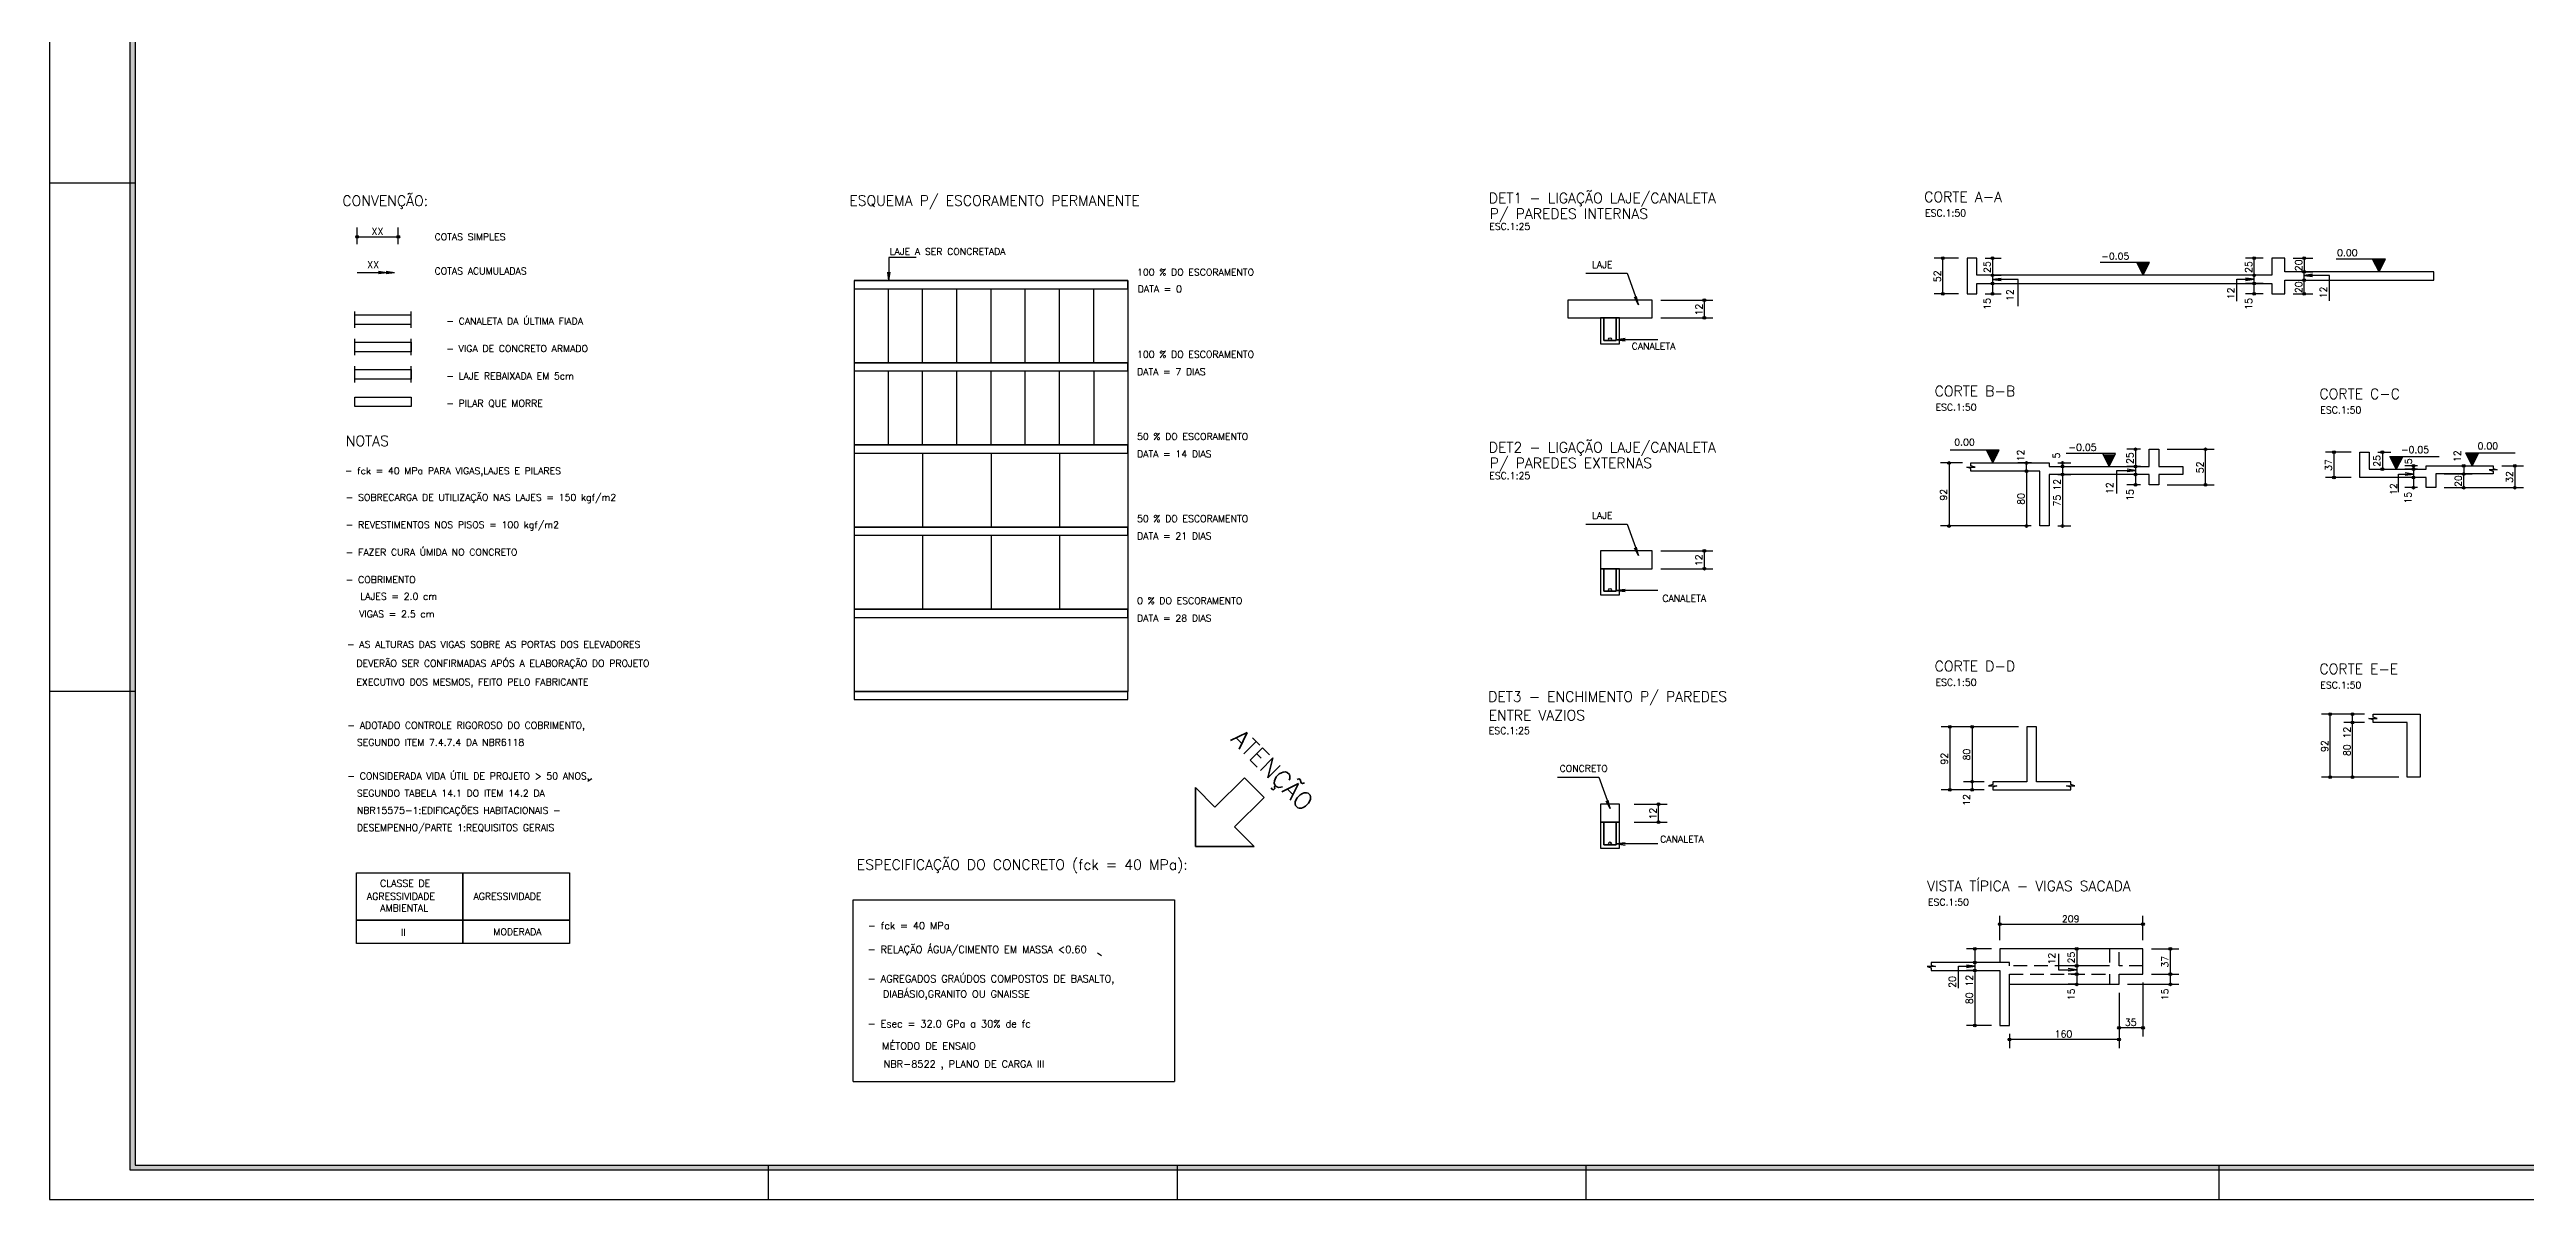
# Model space of a CAD drawing. Extents: x 187 to 6132, y -1204 to 3001.
# Drawn here: x 187 to 3806, y -1204 to 476 of the extents above; entities that cross this region are included whole.
import ezdxf

# ---------------------------------------------------------------- set-up
doc = ezdxf.new("R2010")
doc.units = 0
doc.header["$LTSCALE"] = 100
doc.header["$MEASUREMENT"] = 0
doc.linetypes.add('ESTILO_TQS_0002', pattern=[0.3, 0.2, -0.1])
doc.linetypes.add('ESTILO_TQS_0004', pattern=[2.4, 1.5, 0.2, 0.15, -0.2, 0.15, -0.2])
doc.layers.get('0').update_dxf_attribs({"color": 245, "linetype": 'CONTINUOUS'})
for name, color, linetype in [('01', 7, 'CONTINUOUS'), ('100', 7, 'CONTINUOUS'), ('101', 7, 'CONTINUOUS'), ('104', 7, 'CONTINUOUS'), ('109', 30, 'CONTINUOUS'), ('16', 5, 'CONTINUOUS'), ('17', 5, 'CONTINUOUS'), ('205', 7, 'ESTILO_TQS_0004'), ('21', 7, 'CONTINUOUS'), ('210', 7, 'ESTILO_TQS_0002'), ('212', 3, 'CONTINUOUS'), ('220', 3, 'CONTINUOUS'), ('221', 102, 'CONTINUOUS'), ('30', 7, 'CONTINUOUS'), ('4', 3, 'CONTINUOUS'), ('7', 2, 'CONTINUOUS'), ('9', 3, 'CONTINUOUS')]:
    doc.layers.add(name, color=color, linetype=linetype)
doc.styles.get("Standard").update_dxf_attribs({"font": 'ROMANS.SHX'})

# ---------------------------------------------------------------- blocks, each defined once
blk = doc.blocks.new('DOT2', base_point=(2575.862793, -1123.101563))
for radius in [0.16, 0.08]:
    blk.add_circle((2575.862793, -1123.101563), radius)

msp = doc.modelspace()

# ---------------------------------------------------------------- linework, layer by layer
for p, q in [((186.530458, 280.709975), (311.530458, 280.709975)), ((3255.145966, 164.500944), (3183.145981, 164.500944)), ((3245.770966, 145.750936), (3236.395948, 164.500944)), ((3237.232047, 162.82873), (3254.309904, 162.82873)), ((3238.068145, 161.15657), (3253.473806, 161.15657)), ((3238.904243, 159.484373), (3252.637743, 159.484373)), ((3239.740305, 157.812213), (3251.801645, 157.812213)), ((3240.576404, 156.140052), (3250.965547, 156.140016)), ((3241.412502, 154.467856), (3250.129484, 154.467856)), ((3242.2486, 152.79565), (3249.293386, 152.795686)), ((3243.084698, 151.123445), (3248.457288, 151.12349)), ((3243.920796, 149.451284), (3247.62119, 149.451284)), ((3244.756859, 147.779124), (3246.785074, 147.779124)), ((3245.770966, 145.750936), (3255.145966, 164.500944)), ((3599.722823, 169.500944), (3527.722838, 169.500944)), ((3590.347823, 150.750936), (3580.972805, 169.500944)), ((3581.808903, 167.82873), (3598.88676, 167.82873)), ((3582.645001, 166.15657), (3598.050662, 166.15657)), ((3583.481099, 164.484373), (3597.2146, 164.484373)), ((3584.317162, 162.812213), (3596.378501, 162.812213)), ((3585.15326, 161.140052), (3595.542403, 161.140016)), ((3585.989358, 159.467856), (3594.706341, 159.467856)), ((3586.825456, 157.79565), (3593.870242, 157.795686)), ((3587.661554, 156.123445), (3593.034144, 156.12349)), ((3588.497653, 154.451284), (3592.198046, 154.451284)), ((3589.333715, 152.779124), (3591.36193, 152.779124)), ((3590.347823, 150.750936), (3599.722823, 169.500944)), ((1362.335192, 137.991193), (1362.335192, -462.008807)), ((1362.335192, 137.991193), (1762.335192, 137.991193)), ((1362.335192, 125.991193), (1762.335192, 125.991193)), ((1762.335192, 137.991193), (1762.335192, -462.008807)), ((1362.335192, 17.991193), (1762.335192, 17.991193)), ((1362.335192, 5.991193), (1762.335192, 5.991193)), ((1362.335192, -102.008807), (1762.335192, -102.008807)), ((1362.335192, -114.008807), (1762.335192, -114.008807)), ((3035.557091, -109.6668), (2963.557106, -109.6668)), ((3026.182091, -128.416809), (3016.807073, -109.6668)), ((3017.643171, -111.339014), (3034.721028, -111.339014)), ((3018.479269, -113.011175), (3033.88493, -113.011175)), ((3019.315368, -114.683371), (3033.048868, -114.683371)), ((3020.15143, -116.355532), (3032.21277, -116.355532)), ((3020.987528, -118.027693), (3031.376671, -118.027728)), ((3021.823626, -119.699889), (3030.540609, -119.699889)), ((3022.659725, -121.372094), (3029.704511, -121.372059)), ((3023.495823, -123.0443), (3028.868413, -123.044255)), ((3024.331921, -124.71646), (3028.032314, -124.71646)), ((3025.167983, -126.388621), (3027.196198, -126.388621)), ((3026.182091, -128.416809), (3035.557091, -109.6668)), ((3205.350467, -114.6668), (3133.350482, -114.6668)), ((3195.975467, -133.416809), (3186.600449, -114.6668)), ((3187.436547, -116.339014), (3204.514404, -116.339014)), ((3188.272645, -118.011175), (3203.678306, -118.011175)), ((3189.108743, -119.683371), (3202.842244, -119.683371)), ((3189.944806, -121.355532), (3202.006146, -121.355532)), ((3190.780904, -123.027693), (3201.170047, -123.027728)), ((3191.617002, -124.699889), (3200.333985, -124.699889)), ((3192.453101, -126.372094), (3199.497887, -126.372059)), ((3193.289199, -128.0443), (3198.661789, -128.044255)), ((3194.125297, -129.71646), (3197.82569, -129.71646)), ((3194.961359, -131.388621), (3196.989574, -131.388621)), ((3195.975467, -133.416809), (3205.350467, -114.6668)), ((3606.181449, -118.706978), (3678.181434, -118.706978)), ((3606.181449, -118.706978), (3615.556449, -137.456987)), ((3607.017511, -120.379193), (3624.095368, -120.379193)), ((3607.853609, -122.051353), (3623.25927, -122.051353)), ((3608.689672, -123.72355), (3622.423172, -123.72355)), ((3609.52577, -125.39571), (3621.587109, -125.39571)), ((3610.361868, -127.067907), (3620.751011, -127.067871)), ((3611.19793, -128.740067), (3619.914913, -128.740067)), ((3612.034029, -130.412237), (3619.078815, -130.412273)), ((3612.870127, -132.084433), (3618.242717, -132.084478)), ((3613.706225, -133.756638), (3617.406618, -133.756638)), ((3614.542341, -135.428799), (3616.570556, -135.428799)), ((3615.556449, -137.456987), (3624.931466, -118.706978)), ((3717.186303, -113.706978), (3789.186288, -113.706978)), ((3717.186303, -113.706978), (3726.561303, -132.456987)), ((3718.022366, -115.379193), (3735.100223, -115.379193)), ((3718.858464, -117.051353), (3734.264125, -117.051353)), ((3719.694526, -118.72355), (3733.428027, -118.72355)), ((3720.530625, -120.39571), (3732.591964, -120.39571)), ((3721.366723, -122.067907), (3731.755866, -122.067871)), ((3722.202785, -123.740067), (3730.919768, -123.740067)), ((3723.038883, -125.412237), (3730.08367, -125.412273)), ((3723.874982, -127.084433), (3729.247571, -127.084478)), ((3724.71108, -128.756638), (3728.411473, -128.756638)), ((3725.547196, -130.428799), (3727.575411, -130.428799)), ((3726.561303, -132.456987), (3735.936321, -113.706978)), ((1362.335192, -222.008807), (1762.335192, -222.008807)), ((1362.335192, -234.008807), (1762.335192, -234.008807)), ((1362.335192, -342.008807), (1762.335192, -342.008807)), ((1362.335192, -354.008807), (1762.335192, -354.008807)), ((186.530458, -461.790025), (311.530458, -461.790025)), ((1362.335192, -462.008807), (1762.335192, -462.008807)), ((1362.335192, -462.008807), (1762.335192, -462.008807)), ((1362.335192, -474.008807), (1762.335192, -474.008807)), ((973.68612, -592.742602), (978.975532, -589.292136)), ((1236.530458, -1154.290025), (1236.530458, -1204.290025)), ((1834.030458, -1154.290025), (1834.030458, -1204.290025)), ((2431.530458, -1154.290025), (2431.530458, -1204.290025)), ((3356.530458, -1154.290025), (3356.530458, -1204.290025))]:
    msp.add_line(p, q)
at = {"color": 6}
msp.add_line((1723.733677, -848.513792), (1717.851187, -844.313261), dxfattribs=at)
for points in [[(186.530458, -1204.290025), (6131.530458, -1204.290025), (6131.530458, 3000.709975), (186.530458, 3000.709975), (186.530458, -1204.290025)], [(6081.530458, -1154.290025), (6081.530458, -1161.290025), (304.530458, -1161.290025), (304.530458, 2957.709975), (6081.530458, 2957.709975), (6081.530458, 2950.709975), (311.530458, 2950.709975), (311.530458, -1154.290025), (6081.530458, -1154.290025)], [(311.530458, -1154.290025), (6081.530458, -1154.290025), (6081.530458, 2950.709975), (311.530458, 2950.709975), (311.530458, -1154.290025)], [(3236.395948, 164.500944), (3245.770966, 145.750936), (3255.145966, 164.500944), (3236.395948, 164.500944)], [(3580.972805, 169.500944), (3590.347823, 150.750936), (3599.722823, 169.500944), (3580.972805, 169.500944)], [(3016.807073, -109.6668), (3026.182091, -128.416809), (3035.557091, -109.6668), (3016.807073, -109.6668)], [(3186.600449, -114.6668), (3195.975467, -133.416809), (3205.350467, -114.6668), (3186.600449, -114.6668)], [(3624.931466, -118.706978), (3615.556449, -137.456987), (3606.181449, -118.706978), (3624.931466, -118.706978)], [(3735.936321, -113.706978), (3726.561303, -132.456987), (3717.186303, -113.706978), (3735.936321, -113.706978)], [(634.856325, -727.155049), (790.602732, -727.155049), (790.602732, -796.241004), (634.856325, -796.241004), (634.856325, -727.155049)], [(790.602732, -727.155049), (946.349139, -727.155049), (946.349139, -796.241004), (790.602732, -796.241004), (790.602732, -727.155049)], [(634.856325, -796.241004), (790.602732, -796.241004), (790.602732, -830.514251), (634.856325, -830.514251), (634.856325, -796.241004)], [(790.602732, -796.241004), (946.349139, -796.241004), (946.349139, -830.514251), (790.602732, -830.514251), (790.602732, -796.241004)]]:
    msp.add_lwpolyline(points)
for points in [[(311.530458, 2950.709975), (304.530458, -1161.290025), (304.530458, 2957.709975)], [(311.530458, 2950.709975), (311.530458, -1154.290025), (304.530458, -1161.290025)], [(6081.530458, -1161.290025), (304.530458, -1161.290025), (311.530458, -1154.290025)], [(6081.530458, -1161.290025), (311.530458, -1154.290025), (6081.530458, -1154.290025)]]:
    msp.add_solid(points)
at = {"layer": '01'}
for p, q in [((632.656666, 87.934108), (715.183541, 87.934108)), ((715.183541, 73.934108), (632.656666, 73.934108)), ((1361.004796, -1032.057028), (1361.004796, -766.355198)), ((1361.004796, -766.355198), (1830.456439, -766.355198)), ((1830.456439, -766.355198), (1830.456439, -1032.057028)), ((1361.004796, -1032.057028), (1830.456439, -1032.057028))]:
    msp.add_line(p, q, dxfattribs=at)
for points in [[(3670.586043, 150.750936), (3452.578427, 150.750936), (3452.578427, 170.750936), (3433.578427, 170.750936), (3433.578427, 145.750936), (3002.578427, 145.750936), (3002.578427, 170.750936), (2988.578427, 170.750936), (2988.578427, 118.750936), (3002.578427, 118.750936), (3002.578427, 133.750936), (3433.578427, 133.750936), (3433.578427, 118.750936), (3452.578427, 118.750936), (3452.578427, 138.750936), (3670.586043, 138.750936), (3670.586043, 150.750936)], [(2404.92354, 83.6427), (2528.42354, 83.6427), (2528.42354, 109.6427), (2404.92354, 109.6427), (2404.92354, 83.6427)], [(3108.549923, -145.416809), (3108.549923, -220.416809), (3094.549923, -220.416809), (3094.549923, -140.416809), (2994.173527, -140.416809), (2994.173527, -136.416801), (2988.173527, -134.416809), (3000.173527, -134.416809), (2994.173527, -132.416805), (2994.173527, -128.416809), (3108.549923, -128.416809), (3108.549923, -133.416809), (3254.549923, -133.416809), (3254.549923, -108.416809), (3268.549923, -108.416809), (3268.549923, -133.416809), (3303.549923, -133.416809), (3303.549923, -145.416809), (3268.549923, -145.416809), (3268.549923, -160.416809), (3254.549923, -160.416809), (3254.549923, -145.416809), (3108.549923, -145.416809)], [(3673.217068, -144.456987), (3673.217068, -164.456987), (3659.217068, -164.456987), (3659.217068, -149.456987), (3562.217074, -149.456987), (3562.217074, -112.456987), (3576.217075, -112.456987), (3576.217075, -137.456987), (3659.217068, -137.456987), (3659.217068, -132.456987), (3673.217068, -132.456987), (3673.217068, -132.456987), (3757.164146, -132.456987), (3757.164146, -136.456983), (3763.164146, -138.456987), (3751.164146, -138.456987), (3757.164146, -140.45698), (3757.164146, -144.456987), (3673.217068, -144.456987)], [(2452.67354, -282.793572), (2528.42354, -282.793572), (2528.42354, -256.793572), (2452.67354, -256.793572), (2452.67354, -282.793572)], [(3650.64003, -495.536639), (3650.64003, -499.536646), (3650.64003, -500.536639), (3650.64003, -501.536639), (3650.64003, -503.536642), (3650.64003, -507.536639), (3650.64003, -507.536639), (3650.64003, -587.536639), (3631.64003, -587.536639), (3631.64003, -507.536639), (3581.64003, -507.536639), (3581.64003, -503.536642), (3575.640031, -501.536639), (3587.64003, -501.536639), (3581.64003, -499.536646), (3581.64003, -495.536639), (3650.64003, -495.536639)], [(3139.888573, -605.96214), (3139.888573, -601.962132), (3133.888573, -599.96214), (3145.888573, -599.96214), (3139.888573, -597.962136), (3139.888573, -593.96214), (3089.888573, -593.96214), (3089.888573, -513.96214), (3075.888573, -513.96214), (3075.888573, -593.96214), (3025.888573, -593.96214), (3025.888573, -597.962136), (3019.888573, -599.96214), (3031.888573, -599.96214), (3025.888573, -601.962132), (3025.888573, -605.96214), (3139.888573, -605.96214)], [(2452.67354, -653.013239), (2480.67354, -653.013239), (2480.67354, -627.013239), (2452.67354, -627.013239), (2452.67354, -653.013239)], [(3036.473695, -857.995993), (2936.097299, -857.995993), (2936.097299, -861.995989), (2942.097299, -863.995993), (2930.097299, -863.995993), (2936.097299, -865.995985), (2936.097299, -869.995993), (3036.473695, -869.995993), (3036.473695, -889.995993), (3036.473695, -949.995993), (3050.473695, -949.995993), (3050.473695, -889.995993), (3210.473695, -889.995993), (3210.473695, -874.995993), (3245.473695, -874.995993), (3245.473695, -862.995993), (3245.473695, -837.995993), (3036.473695, -837.995993), (3036.473695, -857.995993)]]:
    msp.add_lwpolyline(points, dxfattribs=at)
at = {"layer": '100'}
msp.add_lwpolyline([(632.656666, 47.934108), (715.183541, 47.934108), (715.183541, 33.934108), (632.656666, 33.934108), (632.656666, 47.934108)], dxfattribs=at)
at = {"layer": '101'}
for points in [[(2457.67354, 50.6427), (2475.67354, 50.6427), (2475.67354, 83.6427), (2457.67354, 83.6427), (2457.67354, 50.6427)], [(2457.67354, -315.793572), (2475.67354, -315.793572), (2475.67354, -282.793572), (2457.67354, -282.793572), (2457.67354, -315.793572)], [(2457.67354, -686.013239), (2475.67354, -686.013239), (2475.67354, -653.013239), (2457.67354, -653.013239), (2457.67354, -686.013239)]]:
    msp.add_lwpolyline(points, dxfattribs=at)
at = {"layer": '104'}
msp.add_lwpolyline([(632.656666, 7.934108), (715.183541, 7.934108), (715.183541, -6.065892), (632.656666, -6.065892), (632.656666, 7.934108)], dxfattribs=at)
at = {"layer": '109'}
msp.add_lwpolyline([(1860.773585, -688.706749), (1946.837123, -688.706749), (1918.149304, -660.018931), (1961.181073, -616.987162), (1932.493265, -588.299354), (1889.461496, -631.331123), (1860.77359, -602.643217), (1860.773585, -688.706749)], dxfattribs=at)
at = {"layer": '17'}
msp.add_lwpolyline([(1918.149304, -660.018931), (1946.837123, -688.706749), (1860.773585, -688.706749), (1860.77359, -602.643217), (1889.461496, -631.331123), (1932.493265, -588.299354), (1961.181073, -616.987162), (1918.149304, -660.018931)], dxfattribs=at)
at = {"layer": '205'}
for p, q in [((632.656666, 68.934108), (632.656666, 92.934108)), ((715.183541, 68.934108), (715.183541, 92.934108)), ((632.656666, 28.934108), (632.656666, 52.934108)), ((715.183541, 28.934108), (715.183541, 52.934108)), ((632.656666, -11.065892), (632.656666, 12.934108)), ((715.183541, -11.065892), (715.183541, 12.934108))]:
    msp.add_line(p, q, dxfattribs=at)
at = {"layer": '21'}
for p, q in [((690.624878, 149.550857), (636.149528, 149.550857)), ((679.493513, 149.550857), (667.100452, 151.182434)), ((679.493513, 149.550857), (667.100452, 147.919279)), ((690.624878, 149.550857), (678.231817, 151.182434)), ((690.624878, 149.550857), (678.231817, 147.919279))]:
    msp.add_line(p, q, dxfattribs=at)
at = {"layer": '210'}
msp.add_lwpolyline([(2936.097299, -857.995993), (2936.097299, -861.995989), (2942.097299, -863.995993), (2930.097299, -863.995993), (2936.097299, -865.995985), (2936.097299, -869.995993), (3036.473695, -869.995993), (3036.473695, -949.995993), (3050.473695, -949.995993), (3050.473695, -874.995993), (3196.473695, -874.995993), (3196.473695, -889.995993), (3210.473695, -889.995993), (3210.473695, -874.995993), (3245.473695, -874.995993), (3245.473695, -862.995993), (3210.473695, -862.995993), (3210.473695, -837.995993), (3196.473695, -837.995993), (3196.473695, -862.995993), (3050.473695, -862.995993), (3050.473695, -857.995993), (2936.097299, -857.995993)], dxfattribs=at)
at = {"layer": '212'}
for points in [[(2480.67354, 45.6427), (2480.67354, 83.6427), (2475.67354, 83.6427), (2475.67354, 50.6427), (2457.67354, 50.6427), (2457.67354, 83.6427), (2452.67354, 83.6427), (2452.67354, 45.6427), (2480.67354, 45.6427)], [(2480.67354, -320.793572), (2480.67354, -282.793572), (2475.67354, -282.793572), (2475.67354, -315.793572), (2457.67354, -315.793572), (2457.67354, -282.793572), (2452.67354, -282.793572), (2452.67354, -320.793572), (2480.67354, -320.793572)], [(2480.67354, -691.013239), (2480.67354, -653.013239), (2475.67354, -653.013239), (2475.67354, -686.013239), (2457.67354, -686.013239), (2457.67354, -653.013239), (2452.67354, -653.013239), (2452.67354, -691.013239), (2480.67354, -691.013239)]]:
    msp.add_lwpolyline(points, dxfattribs=at)
at = {"layer": '220'}
for centre in [(2466.67354, 52.6427), (2466.67354, -313.793572), (2466.67354, -684.013239)]:
    msp.add_circle(centre, 2, dxfattribs=at)
at = {"layer": '221'}
for p, q in [((636.149528, 191.098459), (636.149528, 215.788963)), ((636.149528, 202.074646), (696.149528, 202.074646)), ((696.149528, 191.098459), (696.149528, 215.788963))]:
    msp.add_line(p, q, dxfattribs=at)
at = {"layer": '221', "color": 11, "linetype": 'Continuous'}
for p, q in [((2976.078427, 170.750936), (2940.581246, 170.750936)), ((2953.081246, 118.750936), (2953.081246, 170.750936)), ((3015.078427, 170.750936), (3038.230086, 170.750936)), ((3025.578889, 145.750936), (3038.230086, 145.750936)), ((3025.578889, 145.750936), (3038.230086, 145.750936)), ((3025.730086, 170.750936), (3025.730086, 145.750936)), ((3025.730086, 145.750936), (3025.730086, 133.750936)), ((3421.078427, 170.750936), (3395.400616, 170.750936)), ((3421.078427, 145.750936), (3395.400616, 145.750936)), ((3421.078427, 145.750936), (3395.400616, 145.750936)), ((3407.900616, 145.750936), (3407.900616, 170.750936)), ((3407.900616, 133.750936), (3407.900616, 145.750936)), ((3465.078427, 170.750936), (3493.42648, 170.750936)), ((3477.691637, 150.750936), (3493.42648, 150.750936)), ((3477.691637, 150.750936), (3493.42648, 150.750936)), ((3480.92648, 170.750936), (3480.92648, 150.750936)), ((3480.92648, 138.750936), (3480.92648, 150.750936)), ((2976.078427, 118.750936), (2940.581246, 118.750936)), ((3015.078427, 133.750936), (3038.230086, 133.750936)), ((3015.078427, 133.750936), (3038.230086, 133.750936)), ((3015.078427, 118.750936), (3038.230086, 118.750936)), ((3025.730086, 133.750936), (3025.730086, 118.750936)), ((3421.078427, 133.750936), (3395.400616, 133.750936)), ((3421.078427, 133.750936), (3395.400616, 133.750936)), ((3421.078427, 118.750936), (3395.400616, 118.750936)), ((3407.900616, 118.750936), (3407.900616, 133.750936)), ((3465.078427, 138.750936), (3493.42648, 138.750936)), ((3465.078427, 138.750936), (3493.42648, 138.750936)), ((3465.078427, 118.750936), (3493.42648, 118.750936)), ((3480.92648, 118.750936), (3480.92648, 138.750936)), ((3242.049923, -108.416809), (3222.103672, -108.416809)), ((3234.603672, -108.416809), (3234.603672, -133.416809)), ((3281.049923, -108.416809), (3349.297301, -108.416809)), ((3336.797301, -160.416809), (3336.797301, -108.416809)), ((2981.673527, -128.416809), (2949.532184, -128.416809)), ((2962.032184, -128.416809), (2962.032184, -220.416809)), ((3082.453654, -128.416809), (3062.714671, -128.416809)), ((3082.049923, -140.416809), (3062.714671, -140.416809)), ((3082.049923, -140.416809), (3062.714671, -140.416809)), ((3075.214671, -140.416809), (3075.214671, -128.416809)), ((3075.214671, -140.416809), (3075.214671, -220.416809)), ((3121.049923, -128.416809), (3140.286834, -128.416809)), ((3121.049923, -133.416809), (3140.286834, -133.416809)), ((3121.049923, -133.416809), (3140.286834, -133.416809)), ((3127.786834, -128.416809), (3127.786834, -133.416809)), ((3127.786834, -133.416809), (3127.786834, -145.416809)), ((3242.049923, -133.416809), (3222.103672, -133.416809)), ((3242.049923, -133.416809), (3222.103672, -133.416809)), ((3234.603672, -133.416809), (3234.603672, -145.416809)), ((3549.717074, -112.456987), (3512.080814, -112.456987)), ((3524.580814, -112.456987), (3524.580814, -149.456987)), ((3588.717075, -112.456987), (3607.734768, -112.456987)), ((3595.234768, -112.456987), (3595.234768, -137.456987)), ((3598.17149, -137.456987), (3607.734768, -137.456987)), ((3646.717068, -132.456987), (3628.239846, -132.456987)), ((3638.916968, -137.456987), (3628.239846, -137.456987)), ((3646.717068, -137.456987), (3628.239846, -137.456987)), ((3640.739846, -132.456987), (3640.739846, -137.456987)), ((3640.739846, -137.456987), (3640.739846, -149.456987)), ((3685.717068, -132.456987), (3726.561303, -132.456987)), ((3685.717068, -144.456987), (3726.561303, -144.456987)), ((3696.801588, -144.456987), (3726.561303, -144.456987)), ((3714.061303, -132.456987), (3714.061303, -144.456987)), ((3714.061303, -164.456987), (3714.061303, -144.456987)), ((3769.664146, -132.456987), (3801.466731, -132.456987)), ((3788.966731, -132.456987), (3788.966731, -164.456987)), ((3121.049923, -145.416809), (3140.286834, -145.416809)), ((3121.049923, -145.416809), (3140.286834, -145.416809)), ((3127.786834, -145.416809), (3127.786834, -220.416809)), ((3242.049923, -145.416809), (3222.103672, -145.416809)), ((3242.049923, -145.416809), (3222.103672, -145.416809)), ((3242.049923, -160.416809), (3222.103672, -160.416809)), ((3234.603672, -145.416809), (3234.603672, -160.416809)), ((3281.049923, -160.416809), (3349.297301, -160.416809)), ((3549.717074, -149.456987), (3512.080814, -149.456987)), ((3646.717068, -149.456987), (3628.239846, -149.456987)), ((3646.717068, -149.456987), (3628.239846, -149.456987)), ((3646.717068, -164.456987), (3628.239846, -164.456987)), ((3640.739846, -149.456987), (3640.739846, -164.456987)), ((3685.717068, -164.456987), (3726.561303, -164.456987)), ((3685.717068, -164.456987), (3801.466731, -164.456987)), ((3082.049923, -220.416809), (2949.532184, -220.416809)), ((3082.049923, -220.416809), (3062.714671, -220.416809)), ((3121.049923, -220.416809), (3140.286834, -220.416809)), ((3569.14003, -495.536639), (3506.430125, -495.536639)), ((3518.930125, -587.536639), (3518.930125, -495.536639)), ((3569.14003, -495.536639), (3538.958637, -495.536639)), ((3551.458637, -507.536639), (3551.458637, -495.536639)), ((3063.388573, -513.96214), (2950.678668, -513.96214)), ((2963.178668, -513.96214), (2963.178668, -605.96214)), ((3063.388573, -513.96214), (2983.20718, -513.96214)), ((2995.70718, -513.96214), (2995.70718, -593.96214)), ((3569.14003, -507.536639), (3538.958637, -507.536639)), ((3569.14003, -507.536639), (3538.958637, -507.536639)), ((3551.458637, -587.536639), (3551.458637, -507.536639)), ((3013.388573, -605.96214), (2950.678668, -605.96214)), ((3013.388573, -593.96214), (2983.20718, -593.96214)), ((3013.388573, -593.96214), (2983.20718, -593.96214)), ((3013.388573, -605.96214), (2983.20718, -605.96214)), ((2995.70718, -593.96214), (2995.70718, -605.96214)), ((3619.14003, -587.536639), (3506.430125, -587.536639)), ((3619.14003, -587.536639), (3538.958637, -587.536639)), ((3036.473695, -825.495993), (3036.473695, -789.80855)), ((3245.473695, -825.495993), (3245.473695, -789.80855)), ((3036.473695, -802.30855), (3245.473695, -802.30855)), ((3023.973695, -837.995993), (2987.359757, -837.995993)), ((3008.576869, -857.995993), (2987.359757, -857.995993)), ((3008.576869, -857.995993), (2987.359757, -857.995993)), ((2999.859757, -837.995993), (2999.859757, -857.995993)), ((2999.859757, -857.995993), (2999.859757, -869.995993)), ((3183.973695, -837.995993), (3136.12609, -837.995993)), ((3183.973695, -862.995993), (3136.12609, -862.995993)), ((3183.973695, -862.995993), (3136.12609, -862.995993)), ((3148.62609, -837.995993), (3148.62609, -862.995993)), ((3148.62609, -862.995993), (3148.62609, -874.995993)), ((3257.973695, -837.995993), (3297.989105, -837.995993)), ((3285.489105, -874.995993), (3285.489105, -837.995993)), ((2998.939262, -869.995993), (2987.359757, -869.995993)), ((2998.939262, -869.995993), (2987.359757, -869.995993)), ((2999.859757, -869.995993), (2999.859757, -949.995993)), ((3146.959994, -874.995993), (3136.12609, -874.995993)), ((3146.959994, -874.995993), (3136.12609, -874.995993)), ((3147.938537, -889.995993), (3136.12609, -889.995993)), ((3148.62609, -874.995993), (3148.62609, -889.995993)), ((3210.473695, -902.495993), (3210.473695, -966.134348)), ((3210.473695, -902.495993), (3210.473695, -983.088111)), ((3222.973695, -889.995993), (3297.989105, -889.995993)), ((3245.473695, -887.495993), (3245.473695, -966.134348)), ((3257.973695, -874.995993), (3297.989105, -874.995993)), ((3257.973695, -874.995993), (3297.989105, -874.995993)), ((3285.489105, -889.995993), (3285.489105, -874.995993)), ((3023.973695, -949.995993), (2987.359757, -949.995993)), ((3050.473695, -962.495993), (3050.473695, -983.088111)), ((3210.473695, -970.588111), (3050.473695, -970.588111)), ((3245.473695, -953.634348), (3210.473695, -953.634348))]:
    msp.add_line(p, q, dxfattribs=at)
for points in [[(3517.858638, 108.631866), (3517.858638, 145.661886), (3480.92648, 145.661886), (3493.31954, 147.293463), (3480.92648, 145.661886), (3493.31954, 144.030308)], [(3063.024, 100.474476), (3063.024, 139.682732), (3025.730086, 139.682732), (3038.123147, 141.31431), (3025.730086, 139.682732), (3038.123147, 138.051155)], [(3382.450888, 107.898732), (3382.450888, 139.962421), (3407.900616, 139.962421), (3395.507556, 138.330844), (3407.900616, 139.962421), (3395.507556, 141.593999)], [(3207.423242, -172.989841), (3207.423242, -139.197955), (3234.603672, -139.197955), (3222.210611, -140.829533), (3234.603672, -139.197955), (3222.210611, -137.566378)], [(3618.671819, -170.821431), (3618.671819, -144.559247), (3640.739846, -144.559247), (3628.346785, -146.190825), (3640.739846, -144.559247), (3628.346785, -142.92767)], [(2975.703534, -895.790338), (2975.703534, -863.714128), (2999.859757, -863.714128), (2987.466696, -865.345706), (2999.859757, -863.714128), (2987.466696, -862.082551)], [(3121.794942, -845.489404), (3121.794942, -868.752636), (3148.62609, -868.752636), (3136.23303, -870.384213), (3148.62609, -868.752636), (3136.23303, -867.121058)]]:
    msp.add_lwpolyline(points, dxfattribs=at)
for centre, radius in [((2953.081246, 170.750936), 2), ((2953.081246, 170.750936), 1), ((3025.730086, 170.750936), 2), ((3025.730086, 145.750936), 2), ((3025.730086, 145.750936), 2), ((3025.730086, 170.750936), 1), ((3025.730086, 145.750936), 1), ((3025.730086, 145.750936), 1), ((3407.900616, 170.750936), 2), ((3407.900616, 145.750936), 2), ((3407.900616, 145.750936), 2), ((3407.900616, 170.750936), 1), ((3407.900616, 145.750936), 1), ((3407.900616, 145.750936), 1), ((3480.92648, 170.750936), 2), ((3480.92648, 150.750936), 2), ((3480.92648, 150.750936), 2), ((3480.92648, 170.750936), 1), ((3480.92648, 150.750936), 1), ((3480.92648, 150.750936), 1), ((2953.081246, 118.750936), 2), ((2953.081246, 118.750936), 1), ((3025.730086, 133.750936), 2), ((3025.730086, 133.750936), 2), ((3025.730086, 118.750936), 2), ((3025.730086, 133.750936), 1), ((3025.730086, 133.750936), 1), ((3025.730086, 118.750936), 1), ((3407.900616, 133.750936), 2), ((3407.900616, 133.750936), 2), ((3407.900616, 118.750936), 2), ((3407.900616, 133.750936), 1), ((3407.900616, 133.750936), 1), ((3407.900616, 118.750936), 1), ((3480.92648, 138.750936), 2), ((3480.92648, 138.750936), 2), ((3480.92648, 118.750936), 2), ((3480.92648, 138.750936), 1), ((3480.92648, 138.750936), 1), ((3480.92648, 118.750936), 1), ((3234.603672, -108.416809), 2), ((3234.603672, -108.416809), 1), ((3336.797301, -108.416809), 2), ((3336.797301, -108.416809), 1), ((2962.032184, -128.416809), 2), ((2962.032184, -128.416809), 1), ((3075.214671, -128.416809), 2), ((3075.214671, -140.416809), 2), ((3075.214671, -140.416809), 2), ((3075.214671, -128.416809), 1), ((3075.214671, -140.416809), 1), ((3075.214671, -140.416809), 1), ((3127.786834, -128.416809), 2), ((3127.786834, -133.416809), 2), ((3127.786834, -133.416809), 2), ((3127.786834, -145.416809), 2), ((3127.786834, -145.416809), 2), ((3127.786834, -128.416809), 1), ((3127.786834, -133.416809), 1), ((3127.786834, -133.416809), 1), ((3127.786834, -145.416809), 1), ((3127.786834, -145.416809), 1), ((3234.603672, -133.416809), 2), ((3234.603672, -133.416809), 2), ((3234.603672, -145.416809), 2), ((3234.603672, -145.416809), 2), ((3234.603672, -133.416809), 1), ((3234.603672, -133.416809), 1), ((3234.603672, -145.416809), 1), ((3234.603672, -145.416809), 1), ((3524.580814, -112.456987), 2), ((3524.580814, -112.456987), 1), ((3595.234768, -112.456987), 2), ((3595.234768, -137.456987), 2), ((3595.234768, -112.456987), 1), ((3595.234768, -137.456987), 1), ((3640.739846, -132.456987), 2), ((3640.739846, -137.456987), 2), ((3640.739846, -137.456987), 2), ((3640.739846, -132.456987), 1), ((3640.739846, -137.456987), 1), ((3640.739846, -137.456987), 1), ((3714.061303, -132.456987), 2), ((3714.061303, -144.456987), 2), ((3714.061303, -144.456987), 2), ((3714.061303, -132.456987), 1), ((3714.061303, -144.456987), 1), ((3714.061303, -144.456987), 1), ((3788.966731, -132.456987), 2), ((3788.966731, -132.456987), 1), ((3234.603672, -160.416809), 2), ((3234.603672, -160.416809), 1), ((3336.797301, -160.416809), 2), ((3336.797301, -160.416809), 1), ((3524.580814, -149.456987), 2), ((3524.580814, -149.456987), 1), ((3640.739846, -149.456987), 2), ((3640.739846, -149.456987), 2), ((3640.739846, -164.456987), 2), ((3640.739846, -149.456987), 1), ((3640.739846, -149.456987), 1), ((3640.739846, -164.456987), 1), ((3714.061303, -164.456987), 2), ((3714.061303, -164.456987), 1), ((3788.966731, -164.456987), 2), ((3788.966731, -164.456987), 1), ((2962.032184, -220.416809), 2), ((2962.032184, -220.416809), 1), ((3075.214671, -220.416809), 2), ((3075.214671, -220.416809), 1), ((3127.786834, -220.416809), 2), ((3127.786834, -220.416809), 1), ((3518.930125, -495.536639), 2), ((3518.930125, -495.536639), 1), ((3551.458637, -495.536639), 2), ((3551.458637, -507.536639), 2), ((3551.458637, -507.536639), 2), ((3551.458637, -495.536639), 1), ((3551.458637, -507.536639), 1), ((3551.458637, -507.536639), 1), ((2963.178668, -513.96214), 2), ((2963.178668, -513.96214), 1), ((2995.70718, -513.96214), 2), ((2995.70718, -513.96214), 1), ((2963.178668, -605.96214), 2), ((2963.178668, -605.96214), 1), ((2995.70718, -593.96214), 2), ((2995.70718, -593.96214), 2), ((2995.70718, -605.96214), 2), ((2995.70718, -593.96214), 1), ((2995.70718, -593.96214), 1), ((2995.70718, -605.96214), 1), ((3518.930125, -587.536639), 2), ((3518.930125, -587.536639), 1), ((3551.458637, -587.536639), 2), ((3551.458637, -587.536639), 1), ((3036.473695, -802.30855), 2), ((3036.473695, -802.30855), 1), ((3245.473695, -802.30855), 2), ((3245.473695, -802.30855), 1), ((2999.859757, -837.995993), 2), ((2999.859757, -857.995993), 2), ((2999.859757, -857.995993), 2), ((2999.859757, -869.995993), 2), ((2999.859757, -869.995993), 2), ((2999.859757, -837.995993), 1), ((2999.859757, -857.995993), 1), ((2999.859757, -857.995993), 1), ((3148.62609, -837.995993), 2), ((3148.62609, -862.995993), 2), ((3148.62609, -862.995993), 2), ((3148.62609, -837.995993), 1), ((3148.62609, -862.995993), 1), ((3148.62609, -862.995993), 1), ((3285.489105, -837.995993), 2), ((3285.489105, -837.995993), 1), ((2999.859757, -869.995993), 1), ((2999.859757, -869.995993), 1), ((3148.62609, -874.995993), 2), ((3148.62609, -874.995993), 2), ((3148.62609, -889.995993), 2), ((3148.62609, -874.995993), 1), ((3148.62609, -874.995993), 1), ((3148.62609, -889.995993), 1), ((3285.489105, -874.995993), 2), ((3285.489105, -874.995993), 2), ((3285.489105, -889.995993), 2), ((3285.489105, -874.995993), 1), ((3285.489105, -874.995993), 1), ((3285.489105, -889.995993), 1), ((2999.859757, -949.995993), 2), ((2999.859757, -949.995993), 1), ((3050.473695, -970.588111), 2), ((3050.473695, -970.588111), 1), ((3210.473695, -953.634348), 2), ((3210.473695, -970.588111), 2), ((3210.473695, -953.634348), 1), ((3210.473695, -970.588111), 1), ((3245.473695, -953.634348), 2), ((3245.473695, -953.634348), 1)]:
    msp.add_circle(centre, radius, dxfattribs=at)
at = {"layer": '30'}
for points in [[(3670.586043, 150.750936), (3452.578427, 150.750936), (3452.578427, 170.750936), (3433.578427, 170.750936), (3433.578427, 145.750936), (3002.578427, 145.750936), (3002.578427, 170.750936), (2988.578427, 170.750936), (2988.578427, 118.750936), (3002.578427, 118.750936), (3002.578427, 133.750936), (3433.578427, 133.750936), (3433.578427, 118.750936), (3452.578427, 118.750936), (3452.578427, 138.750936), (3670.586043, 138.750936), (3670.586043, 150.750936)], [(1362.335192, 125.991193), (1762.335192, 125.991193), (1762.335192, 137.991193), (1362.335192, 137.991193), (1362.335192, 125.991193)], [(2404.92354, 83.6427), (2528.42354, 83.6427), (2528.42354, 109.6427), (2404.92354, 109.6427), (2404.92354, 83.6427)], [(1362.335192, 5.991193), (1762.335192, 5.991193), (1762.335192, 17.991193), (1362.335192, 17.991193), (1362.335192, 5.991193)], [(1362.335192, -114.008807), (1762.335192, -114.008807), (1762.335192, -102.008807), (1362.335192, -102.008807), (1362.335192, -114.008807)], [(3108.549923, -145.416809), (3108.549923, -220.416809), (3094.549923, -220.416809), (3094.549923, -140.416809), (2994.173527, -140.416809), (2994.173527, -136.416801), (2988.173527, -134.416809), (3000.173527, -134.416809), (2994.173527, -132.416805), (2994.173527, -128.416809), (3108.549923, -128.416809), (3108.549923, -133.416809), (3254.549923, -133.416809), (3254.549923, -108.416809), (3268.549923, -108.416809), (3268.549923, -133.416809), (3303.549923, -133.416809), (3303.549923, -145.416809), (3268.549923, -145.416809), (3268.549923, -160.416809), (3254.549923, -160.416809), (3254.549923, -145.416809), (3108.549923, -145.416809)], [(3673.217068, -144.456987), (3673.217068, -164.456987), (3659.217068, -164.456987), (3659.217068, -149.456987), (3562.217074, -149.456987), (3562.217074, -112.456987), (3576.217075, -112.456987), (3576.217075, -137.456987), (3659.217068, -137.456987), (3659.217068, -132.456987), (3673.217068, -132.456987), (3673.217068, -132.456987), (3757.164146, -132.456987), (3757.164146, -136.456983), (3763.164146, -138.456987), (3751.164146, -138.456987), (3757.164146, -140.45698), (3757.164146, -144.456987), (3673.217068, -144.456987)], [(1362.335192, -234.008807), (1762.335192, -234.008807), (1762.335192, -222.008807), (1362.335192, -222.008807), (1362.335192, -234.008807)], [(2452.67354, -282.793572), (2528.42354, -282.793572), (2528.42354, -256.793572), (2452.67354, -256.793572), (2452.67354, -282.793572)], [(1362.335192, -354.008807), (1762.335192, -354.008807), (1762.335192, -342.008807), (1362.335192, -342.008807), (1362.335192, -354.008807)], [(1362.335192, -474.008807), (1762.335192, -474.008807), (1762.335192, -462.008807), (1362.335192, -462.008807), (1362.335192, -474.008807)], [(3650.64003, -495.536639), (3650.64003, -499.536646), (3650.64003, -500.536639), (3650.64003, -501.536639), (3650.64003, -503.536642), (3650.64003, -507.536639), (3650.64003, -507.536639), (3650.64003, -587.536639), (3631.64003, -587.536639), (3631.64003, -507.536639), (3581.64003, -507.536639), (3581.64003, -503.536642), (3575.640031, -501.536639), (3587.64003, -501.536639), (3581.64003, -499.536646), (3581.64003, -495.536639), (3650.64003, -495.536639)], [(3139.888573, -605.96214), (3139.888573, -601.962132), (3133.888573, -599.96214), (3145.888573, -599.96214), (3139.888573, -597.962136), (3139.888573, -593.96214), (3089.888573, -593.96214), (3089.888573, -513.96214), (3075.888573, -513.96214), (3075.888573, -593.96214), (3025.888573, -593.96214), (3025.888573, -597.962136), (3019.888573, -599.96214), (3031.888573, -599.96214), (3025.888573, -601.962132), (3025.888573, -605.96214), (3139.888573, -605.96214)], [(2452.67354, -653.013239), (2480.67354, -653.013239), (2480.67354, -627.013239), (2452.67354, -627.013239), (2452.67354, -653.013239)], [(3036.473695, -857.995993), (2936.097299, -857.995993), (2936.097299, -861.995989), (2942.097299, -863.995993), (2930.097299, -863.995993), (2936.097299, -865.995985), (2936.097299, -869.995993), (3036.473695, -869.995993), (3036.473695, -889.995993), (3036.473695, -949.995993), (3050.473695, -949.995993), (3050.473695, -889.995993), (3210.473695, -889.995993), (3210.473695, -874.995993), (3245.473695, -874.995993), (3245.473695, -862.995993), (3245.473695, -837.995993), (3036.473695, -837.995993), (3036.473695, -857.995993)]]:
    msp.add_lwpolyline(points, dxfattribs=at)
at = {"layer": '4'}
msp.add_lwpolyline([(632.656666, -32.065892), (715.183541, -32.065892), (715.183541, -46.065892), (632.656666, -46.065892), (632.656666, -32.065892)], dxfattribs=at)
at = {"layer": '7'}
for p, q in [((2540.92354, 109.6427), (2617.051715, 109.6427)), ((2604.551715, 83.6427), (2604.551715, 109.6427)), ((2540.92354, 83.6427), (2617.051715, 83.6427)), ((2540.92354, -256.793572), (2617.051715, -256.793572)), ((2540.92354, -282.793572), (2617.051715, -282.793572)), ((2604.551715, -282.793572), (2604.551715, -256.793572)), ((2502.144667, -627.013239), (2550.004034, -627.013239)), ((2537.504034, -653.013239), (2537.504034, -627.013239)), ((2502.144667, -653.013239), (2550.004034, -653.013239))]:
    msp.add_line(p, q, dxfattribs=at)
for points in [[(1452.687704, 171.789492), (1413.093765, 171.789492), (1413.093765, 137.991193), (1411.462187, 150.384254), (1413.093765, 137.991193), (1414.725342, 150.384254)], [(2431.469587, 148.66581), (2491.719695, 148.66581), (2508.151542, 102.656636), (2502.44678, 113.778942), (2508.151542, 102.656636), (2505.51983, 114.87646)], [(2536.633412, 51.74292), (2476.383304, 51.74292), (2488.776364, 53.374497), (2476.383304, 51.74292), (2488.776364, 50.111342)], [(2431.469587, -217.770462), (2491.719695, -217.770462), (2508.151542, -263.779635), (2502.44678, -252.657329), (2508.151542, -263.779635), (2505.51983, -251.559812)], [(2536.633412, -314.693352), (2476.383304, -314.693352), (2488.776364, -313.061775), (2476.383304, -314.693352), (2488.776364, -316.324929)], [(2390.166297, -587.334521), (2450.416405, -587.334521), (2466.848252, -633.343695), (2461.14349, -622.221389), (2466.848252, -633.343695), (2464.21654, -621.123871)], [(2536.633412, -684.913019), (2476.383304, -684.913019), (2488.776364, -683.281442), (2476.383304, -684.913019), (2488.776364, -686.544597)]]:
    msp.add_lwpolyline(points, dxfattribs=at)
at = {"layer": '9'}
for p, q in [((1412.335192, 17.991193), (1412.335192, 125.991193)), ((1462.335192, 17.991193), (1462.335192, 125.991193)), ((1512.335192, 17.991193), (1512.335192, 125.991193)), ((1562.335192, 17.991193), (1562.335192, 125.991193)), ((1612.335192, 17.991193), (1612.335192, 125.991193)), ((1662.335192, 17.991193), (1662.335192, 125.991193)), ((1712.335192, 17.991193), (1712.335192, 125.991193)), ((1412.335192, -102.008807), (1412.335192, 5.991193)), ((1462.335192, -102.008807), (1462.335192, 5.991193)), ((1512.335192, -102.008807), (1512.335192, 5.991193)), ((1562.335192, -102.008807), (1562.335192, 5.991193)), ((1612.335192, -102.008807), (1612.335192, 5.991193)), ((1662.335192, -102.008807), (1662.335192, 5.991193)), ((1712.335192, 5.991193), (1712.335192, -102.008807)), ((1462.335192, -114.008807), (1462.335192, -222.008807)), ((1562.335192, -114.008807), (1562.335192, -222.008807)), ((1662.335192, -114.008807), (1662.335192, -222.008807)), ((1462.335192, -234.008807), (1462.335192, -342.008807)), ((1562.335192, -234.008807), (1562.335192, -342.008807)), ((1662.335192, -234.008807), (1662.335192, -342.008807))]:
    msp.add_line(p, q, dxfattribs=at)

# ---------------------------------------------------------------- block references
at = {"layer": '221', "xscale": 12.5, "yscale": 12.5}
for p in [(636.149528, 202.074646), (696.149528, 202.074646)]:
    msp.add_blockref('DOT2', p, dxfattribs=at)
at = {"layer": '7', "xscale": 12.5, "yscale": 12.5, "rotation": 90}
for p in [(2604.551715, 109.6427), (2604.551715, 83.6427), (2604.551715, -256.793572), (2604.551715, -282.793572), (2537.504034, -627.013239), (2537.504034, -653.013239)]:
    msp.add_blockref('DOT2', p, dxfattribs=at)

# ---------------------------------------------------------------- texts
for s, p in [('ESC.1:25', (2290.201585, 212.156376)), ('ESC.1:50', (2927.006988, 231.681422)), ('COTAS SIMPLES', (749.147633, 196.97943)), ('0.00', (3529.020318, 173.673707)), ('COTAS ACUMULADAS', (749.147633, 146.97943)), ('-0.05', (3184.443462, 168.673707)), ('- CANALETA DA ÚLTIMA FIADA', (766.306907, 73.783689)), ('- VIGA DE CONCRETO ARMADO', (766.306907, 33.783689)), ('- LAJE REBAIXADA EM 5cm', (766.306907, -6.216311)), ('- PILAR QUE MORRE', (766.306907, -46.216311)), ('ESC.1:50', (2942.311851, -51.943781)), ('ESC.1:50', (3504.559428, -56.071852)), ('0.00', (2969.702633, -103.025533)), ('-0.05', (3136.589453, -110.494037)), ('-0.05', (3622.368299, -113.835746)), ('0.00', (3734.398644, -108.449998)), ('ESC.1:25', (2290.201585, -152.056034)), ('- SOBRECARGA DE UTILIZAÇÃO NAS LAJES = 150 kgf/m2', (619.411011, -183.728228)), ('- REVESTIMENTOS NOS PISOS = 100 kgf/m2', (619.411011, -223.728228)), ('- FAZER CURA ÚMIDA NO CONCRETO', (619.411011, -263.728228)), ('- COBRIMENTO', (619.411011, -303.728228)), ('  LAJES = 2.0 cm', (626.899059, -328.130469)), ('  VIGAS = 2.5 cm', (625.19723, -353.880134)), ('- AS ALTURAS DAS VIGAS SOBRE AS PORTAS DOS ELEVADORES', (621.215466, -398.496607)), ('  DEVERÃO SER CONFIRMADAS APÓS A ELABORAÇÃO DO PROJETO', (621.215466, -425.996607)), ('  EXECUTIVO DOS MESMOS, FEITO PELO FABRICANTE', (621.215466, -453.496607)), ('ESC.1:50', (2942.311851, -453.780862)), ('ESC.1:50', (3504.559428, -457.908933)), ('- ADOTADO CONTROLE RIGOROSO DO COBRIMENTO,', (621.841287, -516.631359)), ('  SEGUNDO ITEM 7.4.7.4 DA NBR6118', (621.841287, -541.631359)), ('ESC.1:25', (2289.536872, -524.499562)), ('- CONSIDERADA VIDA ÚTIL DE PROJETO > 50 ANOS,', (621.841287, -590.647852)), ('  SEGUNDO TABELA 14.1 DO ITEM 14.2 DA', (621.841287, -615.828017)), ('  NBR15575-1:EDIFICAÇÕES HABITACIONAIS -', (621.841287, -641.008182)), ('  DESEMPENHO/PARTE 1:REQUISITOS GERAIS', (621.841287, -666.188347)), ('ESC.1:50', (2931.210073, -774.973467))]:
    msp.add_text(s, height=10).set_placement(p)
for s, height, p in [('- fck = 40 MPa PARA VIGAS,LAJES E PILARES', 10, (618.013433, -144.842003)), ('- AGREGADOS GRAÚDOS COMPOSTOS DE BASALTO,', 10.485, (1382.015688, -887.140879)), ('DIABÁSIO,GRANITO OU GNAISSE', 10.485, (1404.196927, -909.322118))]:
    msp.add_text(s, height=height, rotation=360).set_placement(p)
at = {"linetype": 'Continuous'}
for s, p in [('AGRESSIVIDADE', (650.279478, -766.348147)), ('CLASSE DE', (669.490697, -747.452852)), ('AGRESSIVIDADE', (806.025886, -766.348147)), ('AMBIENTAL', (669.907464, -783.637496)), ('II', (700.126205, -819.149255)), ('MODERADA', (835.176718, -818.321419))]:
    msp.add_text(s, height=10, dxfattribs=at).set_placement(p)
at = {"color": 6}
for s, height, p in [('- RELAÇÃO ÁGUA/CIMENTO EM MASSA <0.60', 10.487948, (1382.015659, -844.277126)), ('- fck = 40 MPa', 10.44, (1382.30832, -809.590122)), ('- Esec = 32.0 GPa a 30% de fc', 10.44, (1382.015659, -952.925494)), ('MÉTODO DE ENSAIO', 10.481959, (1403.061718, -985.253248)), ('NBR-8522 , PLANO DE CARGA III', 10.481959, (1405.173049, -1011.644887))]:
    msp.add_text(s, height=height, rotation=360, dxfattribs=at).set_placement(p)
at = {"layer": '01'}
msp.add_text('ATENÇÃO', height=25.725, rotation=315, dxfattribs=at).set_placement((1911.340289, -533.105535))
at = {"layer": '16'}
for s, p in [('CONVENÇÃO:', (614.402665, 247.238754)), ('ESQUEMA P/ ESCORAMENTO PERMANENTE', (1355.182028, 247.396375)), ('DET1 - LIGAÇÃO LAJE/CANALETA', (2289.63608, 251.190149)), ('CORTE A-A', (2925.741268, 252.808917)), ('P/ PAREDES INTERNAS', (2290.842083, 228.316434)), ('CORTE B-B', (2941.04613, -30.816285)), ('CORTE C-C', (3503.293708, -34.944356)), ('NOTAS', (619.411011, -103.728228)), ('DET2 - LIGAÇÃO LAJE/CANALETA', (2289.63608, -113.022261)), ('P/ PAREDES EXTERNAS', (2290.842083, -135.895977)), ('CORTE D-D', (2941.04613, -432.653366)), ('CORTE E-E', (3503.293708, -436.781437)), ('DET3 - ENCHIMENTO P/ PAREDES', (2288.694543, -477.234672)), ('ENTRE VAZIOS', (2289.437797, -504.4688)), ('VISTA TÍPICA - VIGAS SACADA', (2929.944352, -753.845972))]:
    msp.add_text(s, height=15, dxfattribs=at).set_placement(p)
msp.add_text('ESPECIFICAÇÃO DO CONCRETO (fck = 40 MPa):', height=15, rotation=360, dxfattribs=at).set_placement((1366.177509, -722.702995))
at = {"layer": '21'}
msp.add_text('XX', height=10, dxfattribs=at).set_placement((650.85577, 156.20628))
at = {"layer": '221'}
msp.add_text('XX', height=10, dxfattribs=at).set_placement((657.149528, 205.074646))
at = {"layer": '221', "color": 11, "linetype": 'Continuous'}
for s, height, p in [('52', 10, (2950.081246, 135.750936)), ('25', 10, (3022.730086, 149.250936)), ('25', 10, (3404.900616, 149.250936)), ('20', 10, (3477.92648, 151.750936)), ('15', 10, (3022.730086, 95.417606)), ('12', 10, (3056.271467, 108.316128)), ('12', 10, (3378.850153, 110.813613)), ('15', 10, (3404.900616, 95.417606)), ('20', 10, (3477.92648, 119.750936)), ('12', 10, (3513.958765, 112.209258)), ('12', 10, (3071.801201, -126.006212)), ('5', 10, (3123.737711, -121.812899)), ('25', 10, (3231.603672, -129.916809)), ('52', 10, (3333.797301, -143.416809)), ('37', 10, (3521.580814, -139.956987)), ('25', 10, (3592.234768, -133.956987)), ('5', 10, (3638.4551, -130.249377)), ('12', 10, (3709.737798, -127.016875)), ('32', 10, (3785.966731, -157.456987)), ('92', 10, (2959.032184, -183.416809)), ('80', 10, (3072.214671, -189.416809)), ('12', 10, (3124.786834, -168.750139)), ('75', 10, (3124.786834, -191.916809)), ('12', 10, (3201.791261, -173.724447)), ('15', 10, (3231.603672, -183.750139)), ('12', 10, (3616.626133, -175.120136)), ('15', 10, (3637.739846, -187.790317)), ('20', 9.75, (3711.136303, -163.231987)), ('92', 10, (3515.930125, -550.536639)), ('12', 10, (3548.458637, -530.869969)), ('80', 10, (3548.458637, -556.536639)), ('92', 10, (2960.178668, -568.96214)), ('80', 10, (2992.70718, -562.96214)), ('12', 10, (2992.70718, -629.29547)), ('12', 10, (3117.189791, -861.061193)), ('25', 10, (3145.62609, -859.495993)), ('37', 10, (3282.489105, -865.495993)), ('20', 10, (2971.775835, -895.135721)), ('12', 10, (2996.859757, -893.329323)), ('80', 10, (2996.859757, -918.995993)), ('15', 10, (3145.62609, -913.329323)), ('15', 10, (3282.489105, -913.329323))]:
    msp.add_text(s, height=height, rotation=90, dxfattribs=at).set_placement(p)
for s, p in [('209', (3126.973695, -799.30855)), ('35', (3218.973695, -950.634348)), ('160', (3116.473695, -967.588111))]:
    msp.add_text(s, height=10, dxfattribs=at).set_placement(p)
at = {"layer": '7'}
for s, p in [('LAJE A SER CONCRETADA', (1414.163871, 175.534864)), ('100 % DO ESCORAMENTO', (1775.553522, 145.304551)), ('LAJE', (2440.233239, 156.334005)), ('DATA = 0', (1776.52964, 120.901581)), ('CANALETA', (2498.273965, 37.236737)), ('DATA = 7 DIAS', (1775.553522, -0.137155)), ('100 % DO ESCORAMENTO', (1775.553522, 25.304551)), ('50 % DO ESCORAMENTO', (1775.553522, -94.695449)), ('DATA = 14 DIAS', (1775.553522, -120.137155)), ('50 % DO ESCORAMENTO', (1775.553522, -214.695449)), ('LAJE', (2440.233239, -210.102266)), ('DATA = 21 DIAS', (1775.553522, -240.137155)), ('0 % DO ESCORAMENTO', (1775.553522, -334.695449)), ('CANALETA', (2543.206151, -331.1252)), ('DATA = 28 DIAS', (1775.553522, -360.137155)), ('CONCRETO', (2393.029479, -579.666326)), ('CANALETA', (2539.928112, -682.987849))]:
    msp.add_text(s, height=10, dxfattribs=at).set_placement(p)
for p in [(2601.820263, 87.151582), (2601.551715, -279.042997), (2534.504034, -649.262664)]:
    msp.add_text('12', height=10, rotation=90, dxfattribs=at).set_placement(p)

doc.saveas('drawing.dxf')
